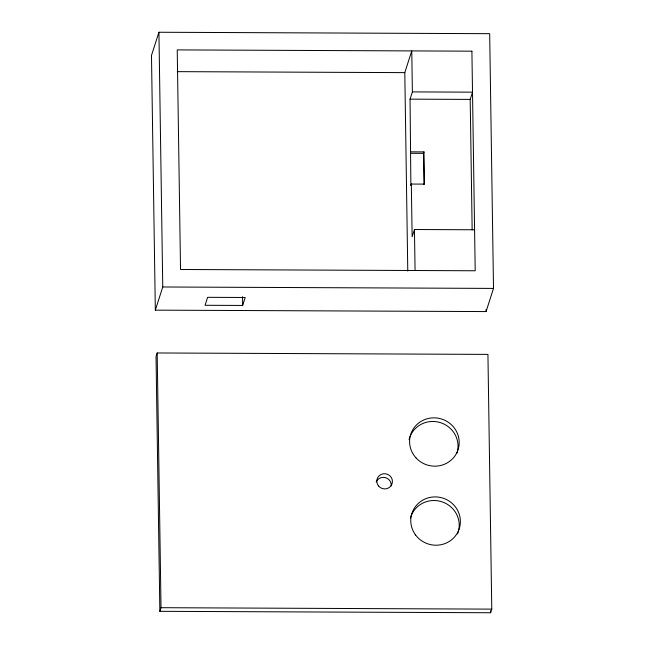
<?xml version="1.0" encoding="UTF-8"?>
<svg xmlns="http://www.w3.org/2000/svg" width="645" height="645" viewBox="0 0 645 645"><rect width="100%" height="100%" fill="white"/><g stroke="black" fill="none" stroke-linecap="round" stroke-linejoin="round"><path stroke-width="0.97" d="M158.928 32.25L151.486 55.414L155.324 310.148L486.072 311.575L493.514 288.412L489.676 33.685L158.928 32.25L162.758 286.985L155.324 310.148M157.187 352.968L156.026 356.588L159.855 611.315L490.611 612.75L491.772 609.13L487.934 354.395L157.187 352.968L161.024 607.695L159.855 611.315M242.649 305.448L245.205 297.49L207.617 297.321L205.062 305.287L242.649 305.448L242.512 296.668M407.777 271.069L404.794 72.627L411.76 50.915L412.381 91.904L410.059 99.145L410.873 185.502L411.333 184.051L424.458 184.107L423.975 151.898L410.849 151.841M423.983 184.551L423.507 153.349L423.975 151.898M474.591 229.773L414.453 229.515L412.131 236.755L411.333 184.051M472.156 229.983L470.197 99.403L472.519 92.162L412.381 91.904M177.302 71.643L404.794 72.627M410.059 99.145L470.197 99.403M410.389 153.292L423.507 153.349M162.758 286.985L493.514 288.412M161.024 607.695L491.772 609.13M486.048 309.56L486.072 311.575M490.579 610.734L490.611 612.75M414.453 229.515L415.074 270.505M376.172 482.025A7.845 7.587 17.8 0 1 391.225 485.911M410.446 517.991A24.881 24.083 17.8 0 1 442.164 501.875A24.881 24.083 17.8 0 1 457.507 533.923M409.083 439.6A24.881 24.083 17.8 0 1 409.575 437.874M409.873 437.028A24.881 24.083 17.8 0 1 441.164 422.886A24.881 24.083 17.8 0 1 456.87 453.371M471.898 51.173L177.23 49.899L180.535 269.489L475.204 270.771L471.898 51.173M378.51 485.951A7.845 7.587 17.8 0 0 391.902 484.21A7.845 7.587 17.8 0 0 383.436 473.761A7.845 7.587 17.8 0 0 378.51 485.951M415.622 535.036A24.881 24.083 17.8 0 0 458.321 531.125A24.881 24.083 17.8 0 0 432.787 497.005A24.881 24.083 17.8 0 0 415.622 535.036M416.057 457.942A24.881 24.083 17.8 0 0 458.031 449.75A24.881 24.083 17.8 0 0 429.062 418.315A24.881 24.083 17.8 0 0 416.057 457.942"/></g></svg>
